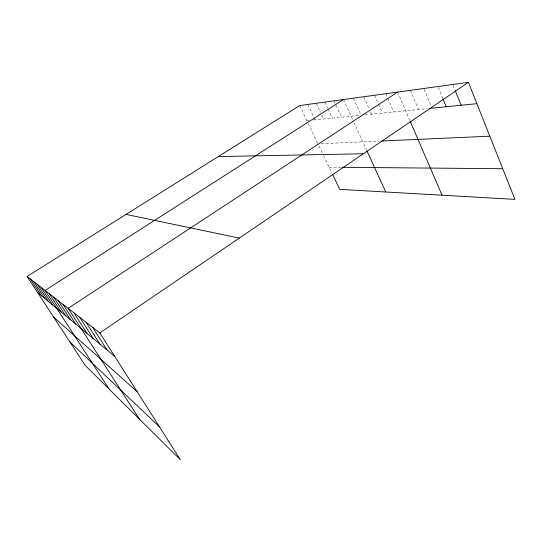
<?xml version="1.0" encoding="UTF-8"?>
<svg xmlns="http://www.w3.org/2000/svg" width="542" height="542" viewBox="0 0 542 542"><rect width="100%" height="100%" fill="white"/><g stroke="black" fill="none" stroke-linecap="round" stroke-linejoin="round"><path stroke-width="0.41" stroke-dasharray="2.71 2.03" d="M306.86 120.663L309.313 120.419M313.398 120.012L359.441 115.412M365.112 114.843L427.245 108.637M321.257 143.677L379.414 141.103M329.109 167.18L341.494 167.295M299.645 105.575L307.903 122.851M308.249 123.576L317.592 143.108M318.987 146.028L322.849 154.104M323.554 155.568L331.955 173.128M307.734 104.464L313.642 116.916M313.987 117.655L315.031 119.85M316.142 103.305L320.363 112.275M321.765 115.263L323.527 119.003M324.895 102.099L327.734 108.204M328.093 108.969L332.354 118.115M334.001 100.846L341.548 117.201M343.486 99.538L353.547 121.544M353.892 122.302L366.649 150.215M353.384 98.177L360.769 114.504M363.716 96.754L369.143 108.895M370.498 111.93L371.521 114.206M374.502 95.27L378.12 103.454M378.452 104.193L382.395 113.122M385.789 93.719L387.449 97.519M387.781 98.285L393.763 111.984M397.598 92.093L409.908 120.642M410.362 90.331L418.512 109.511M424.088 89.24L431.053 105.893M438.2 87.323L442.678 98.197M453.051 85.263L454.914 89.877"/><path stroke-width="0.81" d="M468.417 82.337L299.645 105.575L27.1 276.454L99.83 332.923L468.417 82.337L514.9 199.375L339.719 189.368L332.666 174.619M397.598 92.093L68.143 308.323L139.375 419.081M343.486 99.538L45.094 290.424L109.105 389.068M429.623 108.4L476.892 103.678M381.846 140.995L489.812 136.205M218.29 156.584L363.391 153.745M342.287 167.302L502.725 168.731M126.062 214.408L239.307 238.101M37.608 292.545L114.653 356.263M53.699 317.172L137.126 391.649M69.871 341.921L159.436 426.778M27.1 276.454L85.182 365.362L180.317 459.663L99.83 332.923M37.384 284.442L48.543 301.589M33.8 281.657L44.735 298.439M30.372 279.001L41.09 295.424M41.145 287.362L52.54 304.889M53.597 297.03L65.745 315.817M49.234 293.642L61.124 311.989M63.028 304.353L75.745 324.089M58.184 300.593L70.616 319.841M73.726 312.659L87.072 333.452M79.647 317.253L93.339 338.635M92.662 327.361L107.086 350.01M85.948 322.144L99.999 344.143M367.002 150.981L385.748 191.997M410.233 121.401L442.048 195.215M442.997 98.976L446.195 106.747M455.226 90.65L461.14 105.25"/></g></svg>
